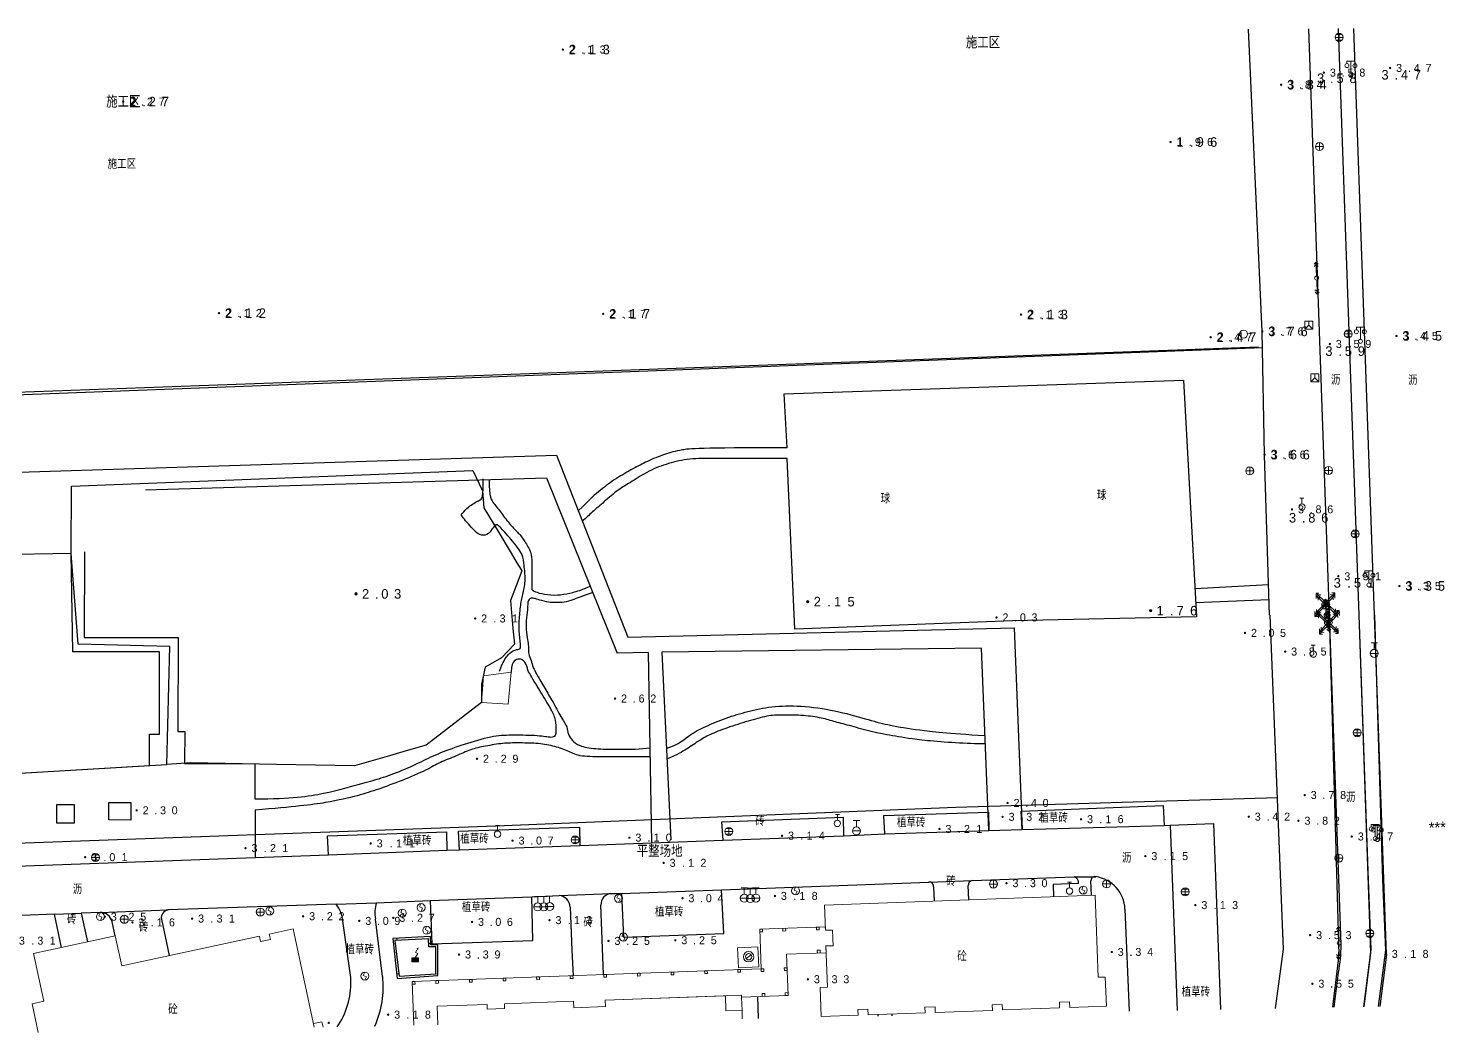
# Model space of a CAD drawing. Header units: metres. Extents: x 342272 to 345188, y 671156 to 672490.
# Drawn here: x 342417.3 to 342594.4, y 671461.9 to 671587.4 of the extents above; entities that cross this region are included whole.
import ezdxf
from ezdxf.enums import TextEntityAlignment as Align

# ---------------------------------------------------------------- set-up
doc = ezdxf.new("R2010")
doc.units = ezdxf.units.M
doc.header["$LTSCALE"] = 0.5
doc.header["$MEASUREMENT"] = 0
doc.layers.add('00-地形', color=251, linetype='Continuous')
doc.layers.add('00-现状标高', color=2, linetype='Continuous', lineweight=0, plot=False)
for name, color, linetype, lineweight in [('公共设施纪念物', 8, 'Continuous', 0), ('普通房屋', 8, 'Continuous', 0), ('通讯及其他管线设施', 252, 'Continuous', 0)]:
    doc.layers.add(name, color=color, linetype=linetype, lineweight=lineweight)
doc.styles.add('Style-MCS_Chinese1', font='MCS_Chinese1.shx', dxfattribs={"bigfont": 'MCS_Chinese1big.shx'})
doc.styles.add('正等线体2.0', font='MCS_Chinese1.shx', dxfattribs={"height": 2, "bigfont": 'MCS_Chinese1big.shx'})
doc.styles.add('正等线体2.4', font='MCS_Chinese1.shx', dxfattribs={"height": 2.4, "bigfont": 'MCS_Chinese1big.shx'})
doc.styles.add('细等线体2.5', font='MCS_Chinese1.shx', dxfattribs={"height": 2.5, "bigfont": 'MCS_Chinese1big.shx'})
doc.styles.add('细等线体3.0', font='MCS_Chinese1.shx', dxfattribs={"height": 3, "bigfont": 'MCS_Chinese1big.shx'})

# ---------------------------------------------------------------- blocks, each defined once
blk = doc.blocks.new('155210')
at = {"layer": '公共设施纪念物', "linetype": 'Continuous', "lineweight": 0}
for p, q in [((-1, 2.9), (-1, 3.5)), ((-1, 3.5), (1, 3.5)), ((0, 0.5), (0, 3.5)), ((1, 3.5), (1, 2.9))]:
    blk.add_line(p, q, dxfattribs=at)
for centre in [(-1, 2.4), (0, 0), (1, 2.4)]:
    blk.add_circle(centre, 0.5, dxfattribs=at)
blk = doc.blocks.new('174201_1')
at = {"layer": '通讯及其他管线设施', "linetype": 'Continuous', "lineweight": 0}
for p, q in [((-1, 0), (1, 0)), ((-0.7, 0.7), (0.7, 0.7)), ((0, -1), (0, 1)), ((-0.7, -0.7), (0.7, -0.7))]:
    blk.add_line(p, q, dxfattribs=at)
blk.add_circle((0, 0), 1, dxfattribs=at)
blk = doc.blocks.new('174602_1')
at = {"layer": '通讯及其他管线设施', "linetype": 'Continuous', "lineweight": 0}
for p, q in [((-1, 1), (-1, -1)), ((1, 1), (-1, 1)), ((-1, -1), (0, 0)), ((0, 0), (0, 1)), ((0, 0), (1, -1)), ((1, -1), (1, 1)), ((-1, -1), (1, -1))]:
    blk.add_line(p, q, dxfattribs=at)
blk = doc.blocks.new('174200_1')
at = {"layer": '通讯及其他管线设施', "linetype": 'Continuous', "lineweight": 0}
for p, q in [((-1, 0), (1, 0)), ((0, 1), (0, -1))]:
    blk.add_line(p, q, dxfattribs=at)
blk.add_circle((0, 0), 1, dxfattribs=at)
blk = doc.blocks.new('143902_4')
at = {"layer": '通讯及其他管线设施', "linetype": 'Continuous', "lineweight": 0}
blk.add_circle((0, 0), 0.5, dxfattribs=at)
blk = doc.blocks.new('171101_2')
at = {"layer": '通讯及其他管线设施', "linetype": 'Continuous', "lineweight": 0}
blk.add_line((0.5, 0), (4, 0), dxfattribs=at)
at = {"layer": '通讯及其他管线设施', "linetype": 'Continuous', "lineweight": 0, "flags": 128}
for points in [[(2.88, 0.5), (3.38, 0), (2.88, -0.5)], [(3.5, 0.5), (4, 0), (3.5, -0.5)]]:
    blk.add_lwpolyline(points, dxfattribs=at)
blk = doc.blocks.new('175200_1')
at = {"layer": '通讯及其他管线设施', "linetype": 'Continuous', "lineweight": 0}
for p, q in [((-1, 0), (1, 0)), ((-0.8, 2.6), (0.8, 2.6)), ((0, 1), (0, 2.6))]:
    blk.add_line(p, q, dxfattribs=at)
blk.add_circle((0, 0), 1, dxfattribs=at)
blk = doc.blocks.new('174700_1')
at = {"layer": '通讯及其他管线设施', "linetype": 'Continuous', "lineweight": 0}
for p, q in [((0, 1), (-0.38, 0.18)), ((-0.38, 0.18), (0.38, -0.18)), ((0, -1), (0.38, -0.18))]:
    blk.add_line(p, q, dxfattribs=at)
blk.add_circle((0, 0), 1, dxfattribs=at)
blk = doc.blocks.new('$U2_1')
at = {"layer": '通讯及其他管线设施', "linetype": 'Continuous', "lineweight": 0, "extrusion": (0, 0, -1)}
for points in [[(0, 0.5), (-0.8, 1), (0.8, 1)], [(0, 0.5), (0.8, 1), (0.8, 0)]]:
    blk.add_solid(points, dxfattribs=at)
at = {"layer": '通讯及其他管线设施', "linetype": 'Continuous', "lineweight": 0}
for points in [[(0, 0.5), (-0.8, 0), (0.8, 0)], [(0, 0.5), (0.8, 0), (0.8, 1)]]:
    blk.add_solid(points, dxfattribs=at)
blk = doc.blocks.new('171802_1')
at = {"layer": '通讯及其他管线设施', "linetype": 'Continuous', "lineweight": 0}
for p, q in [((0, 1), (0.64, 2.04)), ((0.05, 2.29), (0.73, 3.47)), ((0.05, 2.29), (0.64, 2.04))]:
    blk.add_line(p, q, dxfattribs=at)
at = {"layer": '通讯及其他管线设施', "linetype": 'Continuous', "lineweight": 0, "flags": 128}
blk.add_lwpolyline([(-0.8, 0), (0.8, 0), (0.8, 1), (-0.8, 1), (-0.8, 0)], close=True, dxfattribs=at)
at = {"layer": '通讯及其他管线设施', "linetype": 'Continuous', "lineweight": 0}
blk.add_solid([(0.8, 3.6), (0.8, 3.08), (0.36, 3.31)], dxfattribs=at)
blk.add_blockref('$U2_1', (0, 0), dxfattribs=at)
blk = doc.blocks.new('213400_3')
at = {"layer": '00-现状标高', "linetype": 'Continuous', "lineweight": 0}
h = blk.add_hatch(color=256, dxfattribs=at)
edge = h.paths.add_edge_path()
edge.add_arc((0, 0), 0.3, 0, 360)
blk = doc.blocks.new('175300_1')
at = {"layer": '通讯及其他管线设施', "linetype": 'Continuous', "lineweight": 0}
for p, q in [((-0.5, 2.2), (0.5, 2.2)), ((0, 0.8), (0, 2.2))]:
    blk.add_line(p, q, dxfattribs=at)
blk.add_circle((0, 0), 0.8, dxfattribs=at)
blk = doc.blocks.new('174900_1')
at = {"layer": '通讯及其他管线设施', "linetype": 'Continuous', "lineweight": 0}
blk.add_circle((0, 0), 1, dxfattribs=at)
blk = doc.blocks.new('213400_1')
at = {"layer": '00-现状标高', "linetype": 'Continuous', "lineweight": 0}
h = blk.add_hatch(color=256, dxfattribs=at)
edge = h.paths.add_edge_path()
edge.add_arc((0, 0), 0.3, 0, 360)
blk.add_circle((0, 0), 0.3, dxfattribs=at)

msp = doc.modelspace()

# ---------------------------------------------------------------- linework, layer by layer
at = {"layer": '00-地形', "lineweight": -3}
for p, q in [((342571.48, 671549.51), (342569.74, 671587.26)), ((342579.89, 671514.07), (342577.29, 671587.32)), ((342580.97, 671587.35), (342583.53, 671514.06)), ((342585.49, 671514.06), (342582.9, 671587.36)), ((342571.77, 671534.11), (342571.48, 671549.51)), ((342310.48, 671537.62), (342571.56, 671547.5)), ((342571.02, 671547.56), (342528.02, 671545.98)), ((342528.02, 671545.98), (342349.73, 671539.48)), ((342511.73, 671541.73), (342561.64, 671543.43)), ((342561.64, 671543.43), (342563.26, 671513.86)), ((342512.14, 671534.96), (342511.73, 671541.73)), ((342404.17, 671531.55), (342483.31, 671534.05)), ((342483.31, 671534.05), (342492.2, 671511.34)), ((342572.39, 671514.08), (342571.77, 671534.11)), ((342422.69, 671530.2), (342472.86, 671532.14)), ((342472.86, 671532.14), (342474.04, 671529.58)), ((342513.07, 671512.33), (342512.14, 671533.64)), ((342422.67, 671521.77), (342422.69, 671530.2)), ((342431.96, 671529.74), (342482.07, 671531.24)), ((342482.07, 671531.24), (342490.88, 671509.32)), ((342474.04, 671529.58), (342474.23, 671527.46)), ((342474.23, 671527.46), (342476.09, 671524.38)), ((342476.09, 671524.38), (342477.51, 671522.01)), ((342422.67, 671521.77), (342405.82, 671521.46)), ((342423.56, 671510.44), (342422.67, 671521.77)), ((342422.89, 671509.51), (342422.67, 671521.77)), ((342424.33, 671521.98), (342424.31, 671511.28)), ((342477.51, 671522.01), (342478.23, 671520.8)), ((342478.23, 671520.8), (342478.96, 671519.6)), ((342478.96, 671519.6), (342478.26, 671517.75)), ((342563.09, 671517.42), (342572.24, 671517.91)), ((342478.26, 671517.75), (342477.56, 671515.91)), ((342563.13, 671515.67), (342572.34, 671516.03)), ((342477.56, 671515.91), (342477.86, 671512.42)), ((342579.16, 671515.41), (342579.41, 671515.67)), ((342579.17, 671515.11), (342579.42, 671515.36)), ((342579.45, 671514.07), (342579.41, 671515.67)), ((342579.41, 671515.67), (342579.66, 671515.43)), ((342579.42, 671515.36), (342579.67, 671515.12)), ((342492.2, 671511.34), (342540.5, 671512.49)), ((342540.27, 671513.35), (342513.07, 671512.33)), ((342563.26, 671513.86), (342540.23, 671513.37)), ((342540.5, 671512.49), (342541.48, 671487.31)), ((342573.98, 671476.47), (342572.47, 671514.08)), ((342579.74, 671513.2), (342579.48, 671513.44)), ((342579.75, 671512.9), (342579.5, 671513.14)), ((342579.71, 671514.07), (342579.75, 671512.9)), ((342579.98, 671513.46), (342579.74, 671513.2)), ((342579.99, 671513.16), (342579.75, 671512.9)), ((342581.35, 671472.89), (342579.89, 671514.07)), ((342581.07, 671471.65), (342579.89, 671514.07)), ((342583.53, 671514.06), (342585, 671471.91)), ((342583.53, 671514.06), (342584.69, 671480.94)), ((342586.98, 671471.67), (342585.49, 671514.06)), ((342585.49, 671514.06), (342586.51, 671481.01)), ((342424.31, 671511.28), (342436.03, 671511.26)), ((342436.03, 671511.26), (342436, 671499.55)), ((342477.86, 671512.42), (342478.04, 671510.43)), ((342433.72, 671509.49), (342422.89, 671509.51)), ((342435.01, 671510.16), (342423.56, 671510.44)), ((342433.7, 671499.2), (342433.72, 671509.49)), ((342434.64, 671495.43), (342435.01, 671510.16)), ((342478.04, 671510.43), (342476.44, 671508.75)), ((342494.76, 671509.39), (342490.88, 671509.32)), ((342494.76, 671509.39), (342495.17, 671485.63)), ((342536.38, 671509.94), (342496.47, 671509.46)), ((342496.47, 671509.46), (342497.59, 671486)), ((342537.32, 671487.16), (342536.38, 671509.94)), ((342474.4, 671507.57), (342473.94, 671505.45)), ((342475.05, 671507.95), (342474.4, 671507.57)), ((342476.44, 671508.75), (342475.05, 671507.95)), ((342473.94, 671505.45), (342473.94, 671503.18)), ((342473.94, 671503.18), (342469.57, 671499.8)), ((342432.45, 671495.29), (342432.45, 671499.2)), ((342432.45, 671499.2), (342433.7, 671499.2)), ((342436, 671499.55), (342436.85, 671499.55)), ((342436.85, 671499.55), (342436.84, 671495.64)), ((342469.57, 671499.8), (342467.04, 671497.85)), ((342464.53, 671497.13), (342462.42, 671496.52)), ((342467.04, 671497.85), (342464.53, 671497.13)), ((342405.21, 671493.68), (342434.64, 671495.43)), ((342405.21, 671493.68), (342432.45, 671495.29)), ((342437.61, 671495.61), (342434.64, 671495.43)), ((342436.82, 671495.54), (342445.6, 671495.52)), ((342448.32, 671495.43), (342437.61, 671495.61)), ((342445.6, 671495.52), (342445.6, 671491.75)), ((342458.06, 671495.27), (342448.32, 671495.43)), ((342462.42, 671496.52), (342458.06, 671495.27)), ((342445.6, 671491.75), (342445.6, 671491.13)), ((342573.39, 671491.25), (342533.19, 671490.05)), ((342420.85, 671490.36), (342420.85, 671488.14)), ((342423.07, 671490.36), (342420.85, 671490.36)), ((342423.07, 671488.14), (342423.07, 671490.36)), ((342427.37, 671488.49), (342427.38, 671490.66)), ((342427.38, 671490.66), (342430.13, 671490.66)), ((342430.13, 671490.66), (342430.12, 671488.48)), ((342445.65, 671489.72), (342445.64, 671483.78)), ((342533.19, 671490.05), (342475.74, 671487.71)), ((342541.36, 671489.59), (342559.11, 671490.29)), ((342541.48, 671487.31), (342541.36, 671489.59)), ((342559.11, 671490.29), (342559.21, 671487.8)), ((342475.74, 671487.71), (342400.04, 671485.01)), ((342420.85, 671488.14), (342423.07, 671488.14)), ((342430.12, 671488.48), (342427.37, 671488.49)), ((342503.98, 671488.27), (342519.1, 671488.85)), ((342504.12, 671485.96), (342503.98, 671488.27)), ((342519.1, 671488.85), (342519.15, 671486.52)), ((342524.21, 671489.06), (342537.26, 671489.46)), ((342524.34, 671486.74), (342524.21, 671489.06)), ((342537.26, 671489.46), (342537.32, 671487.16)), ((342541.48, 671487.31), (342559.21, 671487.8)), ((342559.21, 671487.8), (342559.97, 671487.83)), ((342559.97, 671487.83), (342565.4, 671488.05)), ((342559.97, 671487.83), (342560.84, 671464.71)), ((342565.4, 671488.05), (342566.28, 671464.81)), ((342454.71, 671486.49), (342469.58, 671486.99)), ((342454.81, 671484.14), (342454.71, 671486.49)), ((342469.58, 671486.99), (342469.62, 671484.71)), ((342471.08, 671487.08), (342486.17, 671487.61)), ((342471.17, 671484.78), (342471.08, 671487.08)), ((342486.17, 671487.61), (342486.21, 671485.31)), ((342486.21, 671485.31), (342504.12, 671485.96)), ((342504.12, 671485.96), (342519.15, 671486.52)), ((342519.15, 671486.52), (342524.34, 671486.74)), ((342524.34, 671486.74), (342537.32, 671487.16)), ((342537.32, 671487.16), (342541.48, 671487.31)), ((342454.81, 671484.14), (342469.62, 671484.71)), ((342469.62, 671484.71), (342471.17, 671484.78)), ((342471.17, 671484.78), (342486.21, 671485.31)), ((342395.57, 671481.98), (342454.81, 671484.14)), ((342503.93, 671479.76), (342529.82, 671480.74)), ((342529.82, 671480.74), (342535.25, 671480.94)), ((342535.25, 671480.94), (342547.99, 671481.38)), ((342547.99, 671481.38), (342550.67, 671481.4)), ((342550.14, 671479.06), (342550.08, 671480.89)), ((342584.69, 671480.94), (342585.05, 671472.32)), ((342586.51, 671481.01), (342586.87, 671472.24)), ((342467.53, 671478.42), (342480.21, 671478.89)), ((342480.21, 671478.89), (342483.64, 671479.05)), ((342480.36, 671473.44), (342480.21, 671478.89)), ((342483.64, 671479.05), (342490.1, 671479.31)), ((342490.1, 671479.31), (342491.43, 671479.31)), ((342491.43, 671479.31), (342503.93, 671479.76)), ((342491.43, 671479.31), (342491.67, 671473.87)), ((342504.19, 671474.31), (342503.93, 671479.76)), ((342530.42, 671480.12), (342530.48, 671478.35)), ((342534.81, 671478.5), (342534.74, 671480.29)), ((342548.54, 671480.56), (342545.35, 671480.44)), ((342545.35, 671480.44), (342545.4, 671478.89)), ((342426.29, 671476.94), (342434.78, 671477.25)), ((342455.78, 671477.96), (342434.78, 671477.25)), ((342455.78, 671477.96), (342460.82, 671478.15)), ((342460.82, 671478.15), (342467.53, 671478.42)), ((342467.53, 671478.42), (342467.71, 671473.01)), ((342485.02, 671477.59), (342485.24, 671472.23)), ((342489.05, 671472.49), (342488.85, 671477.86)), ((342554.31, 671477.36), (342554.84, 671464.59)), ((342420.58, 671476.72), (342412.87, 671476.41)), ((342420.58, 671476.72), (342423.93, 671476.84)), ((342421.47, 671472.57), (342420.58, 671476.72)), ((342426.29, 671476.94), (342423.93, 671476.84)), ((342423.93, 671476.84), (342424.7, 671473.26)), ((342428.18, 671474.01), (342427.8, 671475.76)), ((342433.94, 671476.12), (342434.92, 671471.57)), ((342457.6, 671468.8), (342456.61, 671475.87)), ((342461.58, 671468.94), (342460.67, 671476.12)), ((342574.12, 671472.35), (342573.98, 671476.47)), ((342467.55, 671473.92), (342462.84, 671473.68)), ((342462.84, 671473.68), (342463.41, 671468.7)), ((342467.31, 671473.66), (342463.12, 671473.44)), ((342463.38, 671473.46), (342463.37, 671473.71)), ((342467.36, 671472.66), (342467.31, 671473.66)), ((342467.6, 671472.91), (342467.55, 671473.92)), ((342491.67, 671473.87), (342504.19, 671474.31)), ((342463.12, 671473.44), (342463.63, 671468.97)), ((342467.34, 671473.09), (342467.59, 671473.11)), ((342468.23, 671472.66), (342467.36, 671472.66)), ((342468.48, 671472.91), (342467.6, 671472.91)), ((342467.71, 671473.01), (342480.36, 671473.44)), ((342468.22, 671469.28), (342468.23, 671472.66)), ((342468.47, 671469.05), (342468.48, 671472.91)), ((342485.24, 671472.23), (342485.37, 671469.04)), ((342489.18, 671469.18), (342489.05, 671472.49)), ((342573.13, 671464.95), (342574.12, 671472.35)), ((342585.05, 671472.32), (342584.12, 671465.16)), ((342585, 671471.91), (342584.18, 671465.16)), ((342586.87, 671472.24), (342585.97, 671465.2)), ((342580.3, 671465.09), (342581.07, 671471.65)), ((342586.98, 671471.67), (342586.16, 671465.2)), ((342463.6, 671469.27), (342463.35, 671469.24)), ((342463.41, 671468.7), (342468.47, 671469.05)), ((342463.63, 671468.97), (342468.22, 671469.28)), ((342468.38, 671469.3), (342468.4, 671469.05)), ((342580.46, 671465.09), (342581.02, 671469.44)), ((342508.52, 671463.68), (342508.46, 671466.43)), ((342523.46, 671464.19), (342523.46, 671463.98)), ((342525.26, 671464.01), (342525.25, 671464.26))]:
    msp.add_line(p, q, dxfattribs=at)
for centre, radius, start, end in [((342529.84, 671480.17), 0.579, 355.3721, 92.0785), ((342535.34, 671480.35), 0.597, 98.8288, 185.0909), ((342547.77, 671480.65), 0.768, 353.9566, 73.8605), ((342550.56, 671480.93), 0.485, 77.4448, 184.4433), ((342550.09, 671477.22), 4.23, 1.9257, 82.1371), ((342483.49, 671477.53), 1.53, 2.4277, 84.5766), ((342490.26, 671477.91), 1.41, 96.5606, 181.7364), ((342434.95, 671476.25), 1.02, 99.4871, 187.2818), ((342452.9, 671475.61), 3.71, 3.9245, 39.2539), ((342464.81, 671476.83), 4.2, 161.6373, 189.7118), ((342426.29, 671475.37), 1.57, 14.4465, 89.8954), ((342553.64, 671473.78), 27.72, 350.9943, 358.1552), ((342447.97, 671468.15), 9.65, 327.0404, 3.8453), ((342449.86, 671467.65), 11.8, 335.4616, 6.2919), ((342449.35, 671467.22), 7.99, 325.0988, 327.1975)]:
    msp.add_arc(centre, radius, start, end, dxfattribs=at)
for points in [[(342512.14, 671534.96), (342501, 671534.98), (342498.8, 671534.72), (342496.87, 671534.22), (342494.54, 671533.26), (342492.96, 671532.4), (342490.73, 671531.16), (342488.8, 671529.72), (342487.51, 671528.63), (342486.03, 671527.08)], [(342512.14, 671533.64), (342510.05, 671533.64), (342508.01, 671533.65), (342504.86, 671533.65), (342503.04, 671533.65), (342499.89, 671533.66), (342497.27, 671533.06), (342494.83, 671532.13), (342492.69, 671530.71), (342491.01, 671529.78), (342489.23, 671528.19), (342487.72, 671526.95), (342487.01, 671526.19), (342486.53, 671525.82)], [(342476.17, 671507.08), (342476.65, 671508.32), (342477.18, 671509.05), (342477.77, 671509.61), (342478.51, 671509.84), (342478.95, 671509.84), (342478.63, 671511.76), (342478.63, 671513.31), (342478.81, 671515.42), (342479.14, 671516.81), (342479.49, 671518.51), (342479.22, 671520.38), (342479.22, 671521.55), (342477.63, 671523.59), (342476.01, 671525.32), (342475.81, 671525.46), (342475.22, 671524.83), (342474.71, 671524.02), (342473.65, 671524.02), (342473.01, 671524.66), (342471.19, 671526.71), (342471.55, 671526.71), (342472.21, 671527.6), (342473.73, 671528.51), (342474.14, 671528.52), (342474.14, 671530.46), (342474.14, 671531.08)], [(342474.88, 671531.02), (342474.87, 671528.76), (342475.48, 671528.05), (342476.37, 671526.88), (342477.55, 671525.28), (342478.59, 671524.34), (342479.3, 671523.35), (342480.21, 671521.85), (342480.21, 671520.76), (342480.21, 671518.99), (342480.2, 671517.24), (342480.2, 671517.24), (342480.73, 671516.93), (342482.15, 671516.57), (342483.85, 671516.57), (342485.3, 671516.9), (342486.44, 671517.2), (342487.52, 671517.69)], [(342487.84, 671516.88), (342486.58, 671516.45), (342485.32, 671515.98), (342484.25, 671515.64), (342483.23, 671515.64), (342482.38, 671515.64), (342481.12, 671515.98), (342480.46, 671516.21), (342480.04, 671516.21), (342479.68, 671515.91), (342479.68, 671514.37), (342479.42, 671513.08), (342479.6, 671511.49), (342479.8, 671510.5), (342479.79, 671509.88), (342479.79, 671509.25), (342480.14, 671508.44), (342480.4, 671507.5), (342480.4, 671507.5), (342480.96, 671506.48), (342481.96, 671504.7), (342482.93, 671503.13), (342484.05, 671500.98), (342484.7, 671500.15), (342484.7, 671499.16), (342485.28, 671498.42), (342486.04, 671497.74), (342488.07, 671497.33), (342490.91, 671497.32), (342493.92, 671497.32), (342494.96, 671497.51)], [(342445.6, 671491.13), (342450.25, 671491.12), (342454.34, 671491.73), (342459.58, 671493.23), (342461.22, 671493.63), (342464.03, 671494.64), (342466.78, 671495.96), (342469.06, 671497.04), (342472.15, 671498.1), (342475.68, 671499.11), (342477.79, 671499.11), (342481.21, 671499.1), (342482.73, 671498.74), (342483.26, 671499.02), (342483.26, 671499.64), (342483.27, 671500.98), (342482.71, 671502.22), (342481.57, 671504.07), (342479.79, 671507.01), (342479.79, 671507.01), (342479.4, 671508.39), (342478.65, 671508.68), (342477.98, 671508.45), (342477.66, 671507.83), (342477.66, 671506.96)], [(342497.08, 671497.44), (342498.56, 671497.93), (342500.16, 671499.34), (342502.13, 671500.28), (342504.84, 671501.39), (342507.52, 671502.13), (342510.49, 671502.77), (342514.3, 671502.77), (342518.65, 671502.09), (342522.51, 671500.93), (342524.86, 671500.31), (342528.35, 671499.74), (342532.07, 671499.35), (342536.86, 671499.02)], [(342536.91, 671498), (342534.58, 671498), (342528.72, 671498.4), (342525.61, 671498.96), (342522.77, 671499.45), (342520.06, 671500.24), (342518.1, 671500.75), (342516.51, 671501.23), (342514.2, 671501.59), (342511.56, 671501.6), (342509.94, 671501.6), (342507.61, 671500.95), (342504.92, 671500.11), (342502.53, 671499.23), (342501.19, 671498.45), (342499.59, 671497.33), (342498.37, 671496.62), (342497.1, 671496.09)], [(342494.96, 671496.38), (342492.7, 671496.38), (342488.72, 671496.39), (342486.04, 671496.39), (342484.72, 671497.16), (342482.87, 671497.77), (342480.79, 671498.1), (342478.41, 671498.11), (342476.71, 671498.11), (342474.35, 671497.71), (342472.57, 671497.33), (342470.82, 671496.47), (342468.69, 671495.71), (342467.25, 671494.78), (342463.97, 671493.39), (342460.98, 671492.3), (342458.64, 671491.55), (342454.86, 671490.64), (342450.58, 671490.12), (342445.65, 671489.72)]]:
    msp.add_open_spline(points, degree=3, dxfattribs=at)
at = {"layer": '普通房屋', "lineweight": 0}
msp.add_line((342506.98, 671471.19), (342507.64, 671471.63), dxfattribs=at)
at = {"layer": '普通房屋', "lineweight": 0, "flags": 128}
for points in [[(342474.17, 671506.51), (342473.94, 671503.18), (342477.28, 671502.95), (342477.66, 671506.96)], [(342505.92, 671472.52), (342508.47, 671472.63), (342508.57, 671470.14), (342506.03, 671470.03)]]:
    msp.add_lwpolyline(points, close=True, dxfattribs=at)
for points in [[(342516.9, 671474.71), (342516.78, 671477.85), (342550.6, 671479.08), (342550.97, 671468.84), (342551.87, 671468.87), (342552.01, 671465.23), (342547.42, 671465.06), (342547.39, 671465.76), (342546.13, 671465.72), (342546.16, 671465.02), (342539.02, 671464.76), (342539, 671465.46), (342537.74, 671465.41), (342537.76, 671464.71), (342530.63, 671464.45), (342530.6, 671465.15), (342529.34, 671465.11), (342529.37, 671464.41), (342522.24, 671464.15), (342522.21, 671464.85), (342520.95, 671464.8), (342520.98, 671464.1), (342516.39, 671463.93), (342516.26, 671467.57), (342517.16, 671467.6), (342516.97, 671472.75), (342517.87, 671472.78), (342517.8, 671474.74), (342516.9, 671474.71)], [(342419.25, 671465.86), (342417.97, 671471.82), (342428.18, 671474.01), (342428.98, 671470.29), (342446.19, 671473.98), (342446.33, 671473.29), (342447.57, 671473.56), (342447.42, 671474.24), (342450.39, 671474.88), (342453.02, 671462.6)], [(342465.28, 671468.31), (342508.87, 671469.9), (342508.69, 671474.85), (342516.88, 671475.15), (342516.9, 671474.71), (342517.8, 671474.74), (342517.87, 671472.78), (342516.97, 671472.75), (342517, 671471.91), (342512.04, 671471.73), (342512.23, 671466.58), (342506.42, 671466.37), (342506.41, 671466.61), (342489.38, 671465.99), (342489.41, 671465.19), (342485.45, 671465.04), (342485.42, 671465.84), (342476.79, 671465.53), (342476.81, 671464.93), (342474.65, 671464.85), (342474.63, 671465.45), (342468.39, 671465.22), (342468.48, 671462.9)], [(342508.69, 671474.85), (342508.7, 671474.51), (342509.04, 671474.52), (342509.03, 671474.86), (342508.69, 671474.85)], [(342511.58, 671474.95), (342511.6, 671474.61), (342511.94, 671474.63), (342511.92, 671474.97), (342511.58, 671474.95)], [(342515.78, 671475.11), (342515.79, 671474.77), (342516.13, 671474.78), (342516.12, 671475.12), (342515.78, 671475.11)], [(342515.89, 671472.21), (342515.9, 671471.87), (342516.24, 671471.88), (342516.23, 671472.22), (342515.89, 671472.21)], [(342511.76, 671470.01), (342511.78, 671469.67), (342512.12, 671469.68), (342512.1, 671470.02), (342511.76, 671470.01)], [(342465.28, 671468.31), (342465.62, 671468.32), (342465.63, 671467.98), (342465.29, 671467.97), (342465.28, 671468.31)], [(342465.48, 671462.84), (342465.28, 671468.31)], [(342468.23, 671468.42), (342468.57, 671468.43), (342468.58, 671468.09), (342468.24, 671468.08), (342468.23, 671468.42)], [(342472.42, 671468.57), (342472.76, 671468.58), (342472.78, 671468.24), (342472.44, 671468.23), (342472.42, 671468.57)], [(342476.62, 671468.73), (342476.96, 671468.74), (342476.97, 671468.4), (342476.63, 671468.39), (342476.62, 671468.73)], [(342480.82, 671468.88), (342481.16, 671468.89), (342481.17, 671468.55), (342480.83, 671468.54), (342480.82, 671468.88)], [(342485.02, 671469.03), (342485.36, 671469.04), (342485.37, 671468.7), (342485.03, 671468.69), (342485.02, 671469.03)], [(342489.21, 671469.18), (342489.55, 671469.2), (342489.57, 671468.86), (342489.23, 671468.85), (342489.21, 671469.18)], [(342493.41, 671469.34), (342493.75, 671469.35), (342493.76, 671469.01), (342493.42, 671469), (342493.41, 671469.34)], [(342497.61, 671469.49), (342497.95, 671469.5), (342497.96, 671469.16), (342497.62, 671469.15), (342497.61, 671469.49)], [(342501.8, 671469.64), (342502.14, 671469.66), (342502.16, 671469.32), (342501.82, 671469.3), (342501.8, 671469.64)], [(342505.95, 671469.8), (342506.29, 671469.81), (342506.3, 671469.47), (342505.96, 671469.46), (342505.95, 671469.8)], [(342508.87, 671469.9), (342508.88, 671469.56), (342509.22, 671469.57), (342509.21, 671469.91), (342508.87, 671469.9)], [(342506.52, 671463.64), (342506.48, 671464.71), (342504.48, 671464.64), (342504.41, 671466.54), (342489.38, 671465.99), (342489.41, 671465.19), (342485.45, 671465.04), (342485.42, 671465.84)], [(342489.38, 671465.99), (342506.41, 671466.61)], [(342508.98, 671466.8), (342508.99, 671466.46), (342509.33, 671466.48), (342509.32, 671466.81), (342508.98, 671466.8)], [(342511.88, 671466.91), (342511.89, 671466.57), (342512.23, 671466.58), (342512.22, 671466.92), (342511.88, 671466.91)], [(342418.56, 671461.93), (342417.78, 671465.54), (342419.25, 671465.86)], [(342468.48, 671462.9), (342468.39, 671465.22), (342474.63, 671465.45), (342474.65, 671464.85), (342476.81, 671464.93), (342476.79, 671465.53), (342485.42, 671465.84)], [(342506.42, 671466.37), (342506.48, 671464.71)], [(342452.93, 671463.05), (342454, 671463.28), (342454.14, 671462.62)]]:
    msp.add_lwpolyline(points, dxfattribs=at)
at = {"layer": '普通房屋', "lineweight": 0}
for radius in [0.65, 0.4]:
    msp.add_circle((342507.31, 671471.41), radius, dxfattribs=at)
msp.add_point((342507.71, 671471.41), dxfattribs=at)

# ---------------------------------------------------------------- block references
at = {"layer": '00-现状标高', "lineweight": 0, "xscale": 0.5, "yscale": 0.5, "zscale": 0.5}
for name, p in [('213400_3', (342484.1, 671584.71)), ('213400_3', (342579.18, 671581.83)), ('213400_3', (342587.45, 671582.41)), ('213400_3', (342573.84, 671580.32)), ('213400_3', (342429.18, 671578.21)), ('213400_3', (342560.02, 671573.16)), ('213400_3', (342441.14, 671551.79)), ('213400_3', (342489.14, 671551.7)), ('213400_3', (342541.34, 671551.61)), ('213400_3', (342565.03, 671548.79)), ('213400_3', (342571.48, 671549.51)), ('213400_3', (342579.92, 671547.94)), ('213400_3', (342588.24, 671548.94)), ('213400_3', (342571.77, 671534.11)), ('213400_3', (342575.19, 671527.28)), ('213400_3', (342580.98, 671518.93)), ('213400_3', (342588.61, 671517.71)), ('213400_1', (342458.26, 671516.73)), ('213400_1', (342514.69, 671515.75)), ('213400_1', (342557.52, 671514.62)), ('213400_3', (342473.14, 671513.65)), ('213400_3', (342538.27, 671513.78)), ('213400_3', (342569.32, 671511.85)), ('213400_3', (342574.34, 671509.52)), ('213400_3', (342490.62, 671503.65)), ('213400_3', (342473.37, 671496.13)), ('213400_3', (342576.78, 671491.6)), ('213400_3', (342430.85, 671489.69)), ('213400_3', (342539.66, 671490.61)), ('213400_3', (342539.04, 671488.88)), ('213400_3', (342548.84, 671488.58)), ('213400_3', (342569.79, 671488.9)), ('213400_3', (342576, 671488.39)), ('213400_3', (342477.82, 671485.91)), ('213400_3', (342492.41, 671486.28)), ('213400_3', (342511.48, 671486.52)), ('213400_3', (342531.15, 671487.37)), ('213400_3', (342582.66, 671486.42)), ('213400_3', (342444.45, 671484.97)), ('213400_3', (342460.09, 671485.56)), ('213400_3', (342424.42, 671483.84)), ('213400_3', (342496.69, 671483.13)), ('213400_3', (342556.87, 671483.97)), ('213400_3', (342539.52, 671480.6)), ('213400_3', (342499.04, 671478.72)), ('213400_3', (342510.59, 671479)), ('213400_3', (342563.12, 671477.86)), ('213400_3', (342426.87, 671476.4)), ('213400_3', (342430.32, 671475.69)), ('213400_3', (342437.78, 671476.17)), ('213400_3', (342451.65, 671476.46)), ('213400_3', (342458.67, 671475.88)), ('213400_3', (342462.92, 671476.26)), ('213400_3', (342472.75, 671475.75)), ('213400_3', (342482.43, 671475.97)), ('213400_3', (342498.15, 671473.46)), ('213400_3', (342577.46, 671474.11)), ('213400_3', (342471.13, 671471.68)), ('213400_3', (342489.8, 671473.38)), ('213400_3', (342552.67, 671472)), ('213400_3', (342586.91, 671471.76)), ('213400_3', (342514.71, 671468.59)), ('213400_3', (342577.74, 671468.03)), ('213400_3', (342454.85, 671463.15)), ('213400_3', (342462.27, 671464.17))]:
    msp.add_blockref(name, p, dxfattribs=at)
at = {"layer": '公共设施纪念物', "lineweight": 0, "xscale": 0.5, "yscale": 0.5, "zscale": 0.5}
for p in [(342582.56, 671581.51), (342583.74, 671548.27), (342584.8, 671517.84), (342585.59, 671486.17), (342585.84, 671486.03)]:
    msp.add_blockref('155210', p, dxfattribs=at)
at = {"layer": '通讯及其他管线设施', "lineweight": 0, "xscale": 0.5, "yscale": 0.5, "zscale": 0.5}
for name, p in [('174201_1', (342581.07, 671586.24)), ('174200_1', (342578.62, 671572.59)), ('174900_1', (342569.14, 671549.18)), ('174602_1', (342577.29, 671550.29)), ('174201_1', (342582.22, 671549.2)), ('174602_1', (342578.04, 671543.7)), ('174200_1', (342569.91, 671532.08)), ('174200_1', (342579.77, 671532.14)), ('175300_1', (342576.44, 671527.57)), ('174201_1', (342583.09, 671524.22)), ('175300_1', (342577.85, 671509.21)), ('175200_1', (342585.47, 671509.3)), ('174201_1', (342583.34, 671499.39)), ('175300_1', (342475.94, 671486.71)), ('175300_1', (342518.39, 671488.06)), ('175200_1', (342520.78, 671487.12)), ('174201_1', (342485.62, 671486)), ('174201_1', (342504.83, 671487.06)), ('174201_1', (342425.71, 671483.8)), ('174200_1', (342581.06, 671483.73)), ('174200_1', (342537.89, 671480.49)), ('175300_1', (342547.4, 671479.61)), ('174200_1', (342552.03, 671480.51)), ('175200_1', (342480.96, 671477.64)), ('175200_1', (342481.72, 671477.64)), ('175200_1', (342482.45, 671477.68)), ('174700_1', (342491.05, 671478.69)), ('175200_1', (342506.76, 671478.72)), ('175200_1', (342507.52, 671478.67)), ('175200_1', (342508.21, 671478.73)), ('174700_1', (342513.18, 671479.64)), ('174700_1', (342549.11, 671479.73)), ('174201_1', (342561.86, 671479.51)), ('174200_1', (342446.3, 671476.99)), ('174700_1', (342447.48, 671477.12)), ('174700_1', (342464.04, 671476.85)), ('174700_1', (342466.39, 671477.55)), ('174700_1', (342426.32, 671476.42)), ('174200_1', (342429.31, 671476.08)), ('174700_1', (342467.09, 671474.71)), ('174700_1', (342491.67, 671473.87)), ('174201_1', (342584.91, 671474.32)), ('171802_1', (342465.65, 671470.79)), ('174700_1', (342459.36, 671468.99))]:
    msp.add_blockref(name, p, dxfattribs=at)
at = {"layer": '通讯及其他管线设施', "lineweight": 0}
for name, p, xscale, yscale, zscale, rotation in [('171101_2', (342578.27, 671556.17), 0.5, 0.5, 0.5, 92.48655207748594), ('143902_4', (342578.27, 671556.17), 0.5, 0.5, 0.5, 92.48655207748594), ('171101_2', (342578.27, 671556.17), 0.4999999999999999, 0.4999999999999999, 0.4999999999999999, 271.7124575932376), ('171101_2', (342579.66, 671515.43), 0.5, 0.5, 0.5, 136.7124576368658), ('171101_2', (342579.67, 671515.12), 0.5, 0.5, 0.5, 136.712457635159), ('171101_2', (342579.45, 671514.07), 0.4999999999999999, 0.4999999999999999, 0.4999999999999999, 91.71245761090142), ('171101_2', (342579.16, 671515.41), 0.5, 0.5, 0.5, 46.7124607065069), ('171101_2', (342579.17, 671515.11), 0.5, 0.5, 0.5, 46.71246070733478), ('171101_2', (342579.41, 671515.67), 0.5, 0.5, 0.5, 226.7124576360379), ('171101_2', (342579.42, 671515.36), 0.5, 0.5, 0.5, 226.7124576368658), ('171101_2', (342579.74, 671513.2), 0.5, 0.5, 0.5, 137.3359669464399), ('171101_2', (342579.75, 671512.9), 0.5, 0.5, 0.5, 137.3359670560874), ('143902_4', (342579.16, 671515.41), 0.5, 0.5, 0.5, 46.7124607065069), ('143902_4', (342579.17, 671515.11), 0.5, 0.5, 0.5, 46.71246070733478), ('143902_4', (342579.41, 671515.67), 0.5, 0.5, 0.5, 316.7124545663968), ('143902_4', (342579.42, 671515.36), 0.4999999999999999, 0.4999999999999999, 0.4999999999999999, 316.7124545646901), ('143902_4', (342579.41, 671515.67), 0.5, 0.5, 0.5, 271.7124545404324), ('171101_2', (342579.46, 671513.67), 0.4999999999999999, 0.4999999999999999, 0.4999999999999999, 91.71246066370655), ('171101_2', (342579.41, 671515.67), 0.5, 0.5, 0.5, 271.7124545404324), ('143902_4', (342579.45, 671514.07), 0.4999999999999999, 0.4999999999999999, 0.4999999999999999, 91.71245761090142), ('143902_4', (342579.66, 671515.43), 0.5, 0.5, 0.5, 136.7124576368658), ('143902_4', (342579.67, 671515.12), 0.5, 0.5, 0.5, 136.712457635159), ('171101_2', (342579.41, 671515.67), 0.5, 0.5, 0.5, 316.7124545663968), ('171101_2', (342579.75, 671512.9), 0.4999999999999999, 0.4999999999999999, 0.4999999999999999, 92.33596707023169), ('171101_2', (342579.42, 671515.36), 0.4999999999999999, 0.4999999999999999, 0.4999999999999999, 316.7124545646901), ('143902_4', (342579.71, 671514.07), 0.5, 0.5, 0.5, 272.3359639997627), ('171101_2', (342579.74, 671513.2), 0.5, 0.5, 0.5, 47.33597012737467), ('171101_2', (342579.75, 671512.9), 0.5, 0.5, 0.5, 47.3359702472362), ('171101_2', (342579.98, 671513.46), 0.5, 0.5, 0.5, 227.3359670569057), ('171101_2', (342579.99, 671513.16), 0.5, 0.5, 0.5, 227.3359671767672), ('143902_4', (342579.48, 671513.44), 0.5, 0.5, 0.5, 317.3359638759709), ('143902_4', (342579.5, 671513.14), 0.5, 0.5, 0.5, 317.3359639856185), ('143902_4', (342579.74, 671513.2), 0.5, 0.5, 0.5, 137.3359669464399), ('143902_4', (342579.75, 671512.9), 0.5, 0.5, 0.5, 137.3359670560874), ('171101_2', (342579.71, 671514.07), 0.5, 0.5, 0.5, 272.3359639997627), ('143902_4', (342579.75, 671512.9), 0.4999999999999999, 0.4999999999999999, 0.4999999999999999, 92.33596707023169), ('171101_2', (342579.48, 671513.44), 0.5, 0.5, 0.5, 317.3359638759709), ('171101_2', (342579.5, 671513.14), 0.5, 0.5, 0.5, 317.3359639856185), ('143902_4', (342579.98, 671513.46), 0.5, 0.5, 0.5, 227.3359670569057), ('143902_4', (342579.99, 671513.16), 0.5, 0.5, 0.5, 227.3359671767672), ('171101_2', (342581.09, 671473.13), 0.5, 0.5, 0.5, 92.33597318521417), ('171101_2', (342581.09, 671473.13), 0.5, 0.5, 0.5, 266.8349217798622), ('143902_4', (342581.09, 671473.13), 0.5, 0.5, 0.5, 92.33597318521417)]:
    msp.add_blockref(name, p, dxfattribs=dict(at, xscale=xscale, yscale=yscale, zscale=zscale, rotation=rotation))

# ---------------------------------------------------------------- texts
at = {"layer": '00-地形', "lineweight": -3}
for s, height, style, p in [('施工区', 1.5, '细等线体3.0', (342536.59, 671585.6)), ('施工区', 1.5, '细等线体3.0', (342429.18, 671578.21)), ('施工区', 1.25, '细等线体2.5', (342429, 671570.44)), ('平整场地', 1.5, '细等线体3.0', (342496.19, 671484.6))]:
    msp.add_text(s, height=height, dxfattribs=dict(at, style=style)).set_placement(p, align=Align.MIDDLE_CENTER)
for s, style, p in [('沥', '细等线体2.5', (342580.06, 671542.84)), ('沥', '细等线体2.5', (342589.7, 671542.82)), ('球', 'Style-MCS_Chinese1', (342523.8, 671528.03)), ('球', 'Style-MCS_Chinese1', (342550.82, 671528.46)), ('沥', '细等线体2.5', (342581.94, 671490.71)), ('植草砖', '细等线体2.5', (342543.63, 671488.15)), ('砖', 'Style-MCS_Chinese1', (342508.14, 671487.75)), ('植草砖', '细等线体2.5', (342525.84, 671487.57)), ('植草砖', '细等线体2.5', (342464.12, 671485.3)), ('植草砖', '细等线体2.5', (342471.27, 671485.54)), ('沥', '细等线体2.5', (342553.95, 671483.14)), ('砖', 'Style-MCS_Chinese1', (342531.98, 671480.23)), ('沥', '细等线体2.5', (342422.87, 671479.23)), ('植草砖', '细等线体2.5', (342471.48, 671476.99)), ('植草砖', '细等线体2.5', (342495.6, 671476.42)), ('砖', 'Style-MCS_Chinese1', (342422.13, 671475.49)), ('砖', 'Style-MCS_Chinese1', (342431.13, 671474.48)), ('砖', 'Style-MCS_Chinese1', (342486.67, 671475.09)), ('植草砖', '细等线体2.5', (342456.94, 671471.69)), ('植草砖', '细等线体2.5', (342561.4, 671466.4))]:
    msp.add_text(s, height=1.25, dxfattribs=dict(at, style=style)).set_placement(p)
at = {"layer": '00-地形', "lineweight": -3, "style": 'Style-MCS_Chinese1'}
msp.add_text('***', height=1.375, rotation=2.17, dxfattribs=at).set_placement((342592.31, 671486.82))
at = {"layer": '00-现状标高', "lineweight": 0, "attachment_point": 4, "line_spacing_factor": 0.722892}
for s, insert, char_height, style in [('\\T2.069;2.13', (342484.85, 671584.71), 1, '正等线体2.0'), ('\\T1.891;2.13', (342484.85, 671584.71), 1.2, '正等线体2.4'), ('\\T1.816;3.58', (342578.32, 671581.12), 1.2, '正等线体2.4'), ('\\T1.979;3.58', (342579.93, 671581.83), 1, '正等线体2.0'), ('\\T1.816;3.47', (342586.37, 671581.55), 1.2, '正等线体2.4'), ('\\T1.979;3.47', (342588.2, 671582.41), 1, '正等线体2.0'), ('\\T1.979;3.84', (342574.59, 671580.32), 1, '正等线体2.0'), ('\\T1.816;3.84', (342574.59, 671580.32), 1.2, '正等线体2.4'), ('\\T1.979;2.27', (342429.93, 671578.21), 1, '正等线体2.0'), ('\\T1.816;2.27', (342429.93, 671578.21), 1.2, '正等线体2.4'), ('\\T2.053;1.96', (342560.77, 671573.16), 1, '正等线体2.0'), ('\\T1.877;1.96', (342560.77, 671573.16), 1.2, '正等线体2.4'), ('\\T2.069;2.12', (342441.89, 671551.79), 1, '正等线体2.0'), ('\\T1.891;2.12', (342441.89, 671551.79), 1.2, '正等线体2.4'), ('\\T2.069;2.17', (342489.89, 671551.7), 1, '正等线体2.0'), ('\\T1.891;2.17', (342489.89, 671551.7), 1.2, '正等线体2.4'), ('\\T2.069;2.13', (342542.09, 671551.61), 1, '正等线体2.0'), ('\\T1.891;2.13', (342542.09, 671551.61), 1.2, '正等线体2.4'), ('\\T1.966;3.76', (342572.23, 671549.51), 1, '正等线体2.0'), ('\\T1.805;3.76', (342572.23, 671549.51), 1.2, '正等线体2.4'), ('\\T1.979;2.47', (342565.78, 671548.79), 1, '正等线体2.0'), ('\\T1.816;2.47', (342565.78, 671548.79), 1.2, '正等线体2.4'), ('\\T1.979;3.59', (342580.67, 671547.94), 1, '正等线体2.0'), ('\\T1.979;3.45', (342588.99, 671548.94), 1, '正等线体2.0'), ('\\T1.816;3.45', (342588.99, 671548.94), 1.2, '正等线体2.4'), ('\\T1.816;3.59', (342579.36, 671547.04), 1.2, '正等线体2.4'), ('\\T1.952;3.66', (342572.52, 671534.11), 1, '正等线体2.0'), ('\\T1.794;3.66', (342572.52, 671534.11), 1.2, '正等线体2.4'), ('\\T1.805;3.86', (342574.81, 671526.23), 1.2, '正等线体2.4'), ('\\T1.966;3.86', (342575.94, 671527.28), 1, '正等线体2.0'), ('\\T1.891;3.51', (342580.4, 671518.1), 1.2, '正等线体2.4'), ('\\T2.069;3.51', (342581.73, 671518.92), 1, '正等线体2.0'), ('\\T1.979;3.35', (342589.36, 671517.71), 1, '正等线体2.0'), ('\\T1.816;3.35', (342589.36, 671517.71), 1.2, '正等线体2.4'), ('\\T1.794;2.03', (342459.01, 671516.72), 1.2, '正等线体2.4'), ('\\T1.891;2.15', (342515.44, 671515.75), 1.2, '正等线体2.4'), ('\\T1.952;2.03', (342539.02, 671513.78), 1, '正等线体2.0'), ('\\T1.877;1.76', (342558.27, 671514.62), 1.2, '正等线体2.4'), ('\\T2.069;2.31', (342473.89, 671513.65), 1, '正等线体2.0'), ('\\T1.952;2.05', (342570.07, 671511.85), 1, '正等线体2.0'), ('\\T1.979;3.85', (342575.09, 671509.52), 1, '正等线体2.0'), ('\\T1.966;2.62', (342491.37, 671503.65), 1, '正等线体2.0'), ('\\T1.979;2.29', (342474.12, 671496.13), 1, '正等线体2.0'), ('\\T1.979;3.78', (342577.53, 671491.6), 1, '正等线体2.0'), ('\\T1.952;2.30', (342431.6, 671489.69), 1, '正等线体2.0'), ('\\T1.952;2.40', (342540.41, 671490.61), 1, '正等线体2.0'), ('\\T2.069;3.21', (342531.9, 671487.36), 1, '正等线体2.0'), ('\\T1.979;3.32', (342539.79, 671488.88), 1, '正等线体2.0'), ('\\T2.053;3.16', (342549.59, 671488.58), 1, '正等线体2.0'), ('\\T1.979;3.42', (342570.54, 671488.9), 1, '正等线体2.0'), ('\\T1.979;3.82', (342576.75, 671488.39), 1, '正等线体2.0'), ('\\T2.176;3.11', (342460.84, 671485.56), 1, '正等线体2.0'), ('\\T1.952;3.07', (342478.57, 671485.91), 1, '正等线体2.0'), ('\\T2.037;3.10', (342493.16, 671486.28), 1, '正等线体2.0'), ('\\T2.069;3.14', (342512.23, 671486.52), 1, '正等线体2.0'), ('\\T1.979;3.47', (342583.41, 671486.42), 1, '正等线体2.0'), ('\\T2.037;3.01', (342425.17, 671483.84), 1, '正等线体2.0'), ('\\T2.069;3.21', (342445.2, 671484.97), 1, '正等线体2.0'), ('\\T2.069;3.15', (342557.62, 671483.97), 1, '正等线体2.0'), ('\\T2.069;3.12', (342497.44, 671483.13), 1, '正等线体2.0'), ('\\T1.952;3.30', (342540.27, 671480.59), 1, '正等线体2.0'), ('\\T1.952;3.04', (342499.79, 671478.71), 1, '正等线体2.0'), ('\\T2.069;3.18', (342511.34, 671479), 1, '正等线体2.0'), ('\\T2.069;3.13', (342563.87, 671477.85), 1, '正等线体2.0'), ('\\T1.979;3.25', (342427.62, 671476.4), 1, '正等线体2.0'), ('\\T2.053;3.16', (342431.07, 671475.69), 1, '正等线体2.0'), ('\\T2.069;3.31', (342438.53, 671476.17), 1, '正等线体2.0'), ('\\T1.979;3.22', (342452.4, 671476.46), 1, '正等线体2.0'), ('\\T1.952;3.09', (342459.42, 671475.88), 1, '正等线体2.0'), ('\\T1.979;3.27', (342463.67, 671476.26), 1, '正等线体2.0'), ('\\T1.940;3.06', (342473.5, 671475.75), 1, '正等线体2.0'), ('\\T2.069;3.13', (342483.18, 671475.97), 1, '正等线体2.0'), ('\\T2.069;3.31', (342416.14, 671473.41), 1, '正等线体2.0'), ('\\T1.979;3.25', (342490.55, 671473.38), 1, '正等线体2.0'), ('\\T1.979;3.25', (342498.9, 671473.46), 1, '正等线体2.0'), ('\\T1.979;3.53', (342578.21, 671474.1), 1, '正等线体2.0'), ('\\T1.979;3.39', (342471.88, 671471.68), 1, '正等线体2.0'), ('\\T1.979;3.34', (342553.42, 671472), 1, '正等线体2.0'), ('\\T2.069;3.18', (342587.66, 671471.76), 1, '正等线体2.0'), ('\\T1.979;3.33', (342515.46, 671468.59), 1, '正等线体2.0'), ('\\T1.979;3.55', (342578.49, 671468.03), 1, '正等线体2.0'), ('\\T2.069;3.18', (342463.02, 671464.17), 1, '正等线体2.0')]:
    msp.add_mtext(s, dxfattribs=dict(at, insert=insert, char_height=char_height, style=style))
at = {"layer": '普通房屋', "lineweight": 0, "char_height": 1.25, "attachment_point": 5, "line_spacing_factor": 0.722892, "style": '细等线体2.5'}
for insert in [(342534.14, 671471.5), (342435.55, 671464.87)]:
    msp.add_mtext('\\T1.280;砼', dxfattribs=dict(at, insert=insert))

doc.saveas('drawing.dxf')
